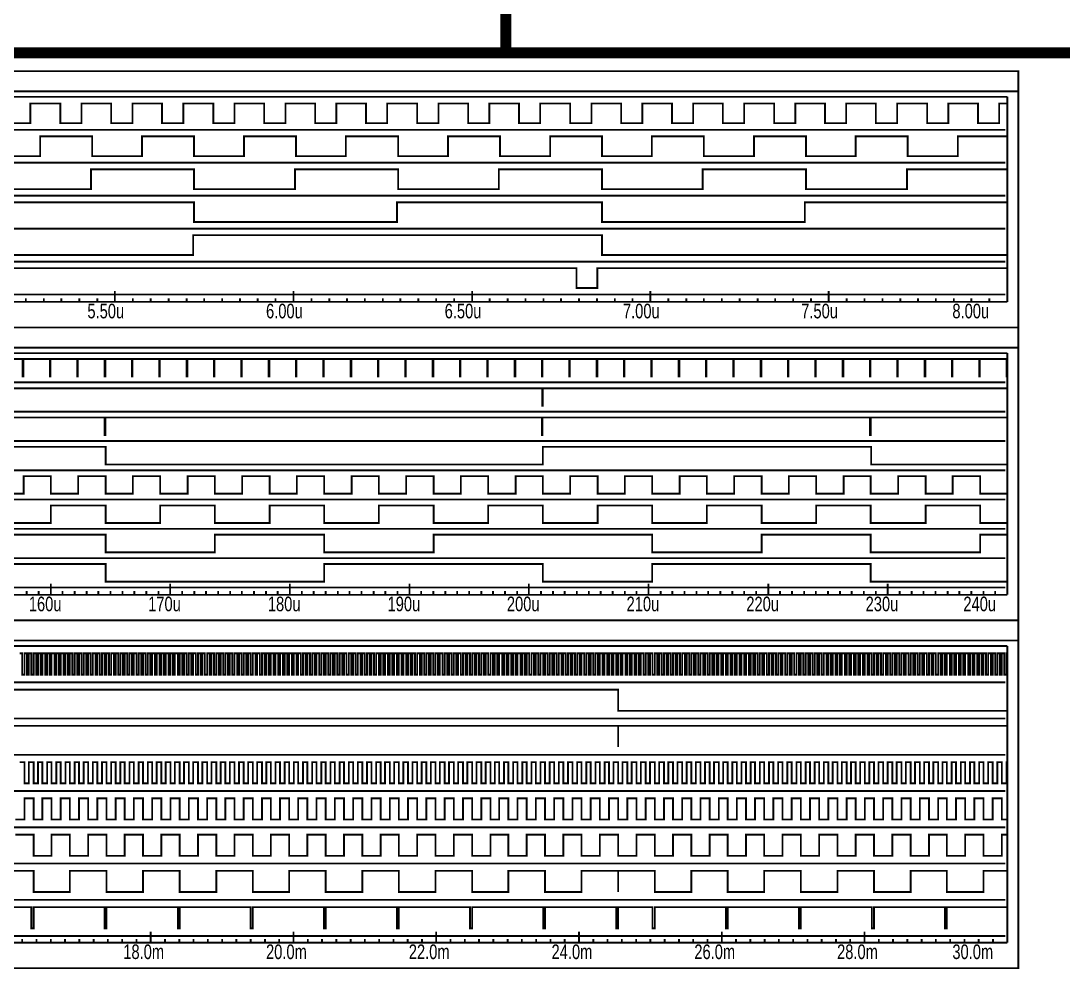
# Model space of a CAD drawing. Header units: inches. Extents: x -20.2 to 17.1, y -12.7 to 4.3.
# Drawn here: x 0.75 to 6.45, y -11.31 to -6.12 of the extents above; entities that cross this region are included whole.
import ezdxf

# ---------------------------------------------------------------- set-up
doc = ezdxf.new("R2010")
doc.units = ezdxf.units.IN
doc.layers.get('0').update_dxf_attribs({"linetype": 'CONTINUOUS'})
doc.layers.add('1', color=1, linetype='CONTINUOUS')
doc.layers.add('2', color=2, linetype='CONTINUOUS')

msp = doc.modelspace()

# ---------------------------------------------------------------- linework, layer by layer
for points, const_width in [([(3.4, -6.3), (3.4, -0.7)], 0.06), ([(-0.6, -6.3), (3.4, -6.3)], 0.06), ([(3.4, -6.3), (13, -6.3)], 0.06), ([(0.686, -6.684), (0.802, -6.684), (0.802, -6.576), (0.966, -6.576), (0.966, -6.684), (1.082, -6.684), (1.082, -6.576), (1.244, -6.576), (1.244, -6.684), (1.36, -6.684), (1.36, -6.576), (1.522, -6.576), (1.522, -6.684), (1.638, -6.684), (1.638, -6.576), (1.802, -6.576), (1.802, -6.684), (1.918, -6.684), (1.918, -6.576), (2.08, -6.576), (2.08, -6.684), (2.196, -6.684), (2.196, -6.576), (2.358, -6.576), (2.358, -6.684), (2.474, -6.684), (2.474, -6.576), (2.636, -6.576), (2.636, -6.684), (2.752, -6.684), (2.752, -6.576), (2.916, -6.576), (2.916, -6.684), (3.032, -6.684), (3.032, -6.576), (3.194, -6.576), (3.194, -6.684), (3.31, -6.684), (3.31, -6.576), (3.472, -6.576), (3.472, -6.684), (3.588, -6.684), (3.588, -6.576), (3.752, -6.576), (3.752, -6.684), (3.868, -6.684), (3.868, -6.576), (4.03, -6.576), (4.03, -6.684), (4.146, -6.684), (4.146, -6.576), (4.308, -6.576), (4.308, -6.684), (4.424, -6.684), (4.424, -6.576), (4.586, -6.576), (4.586, -6.684), (4.702, -6.684), (4.702, -6.576), (4.866, -6.576), (4.866, -6.684), (4.982, -6.684), (4.982, -6.576), (5.144, -6.576), (5.144, -6.684), (5.26, -6.684), (5.26, -6.576), (5.422, -6.576), (5.422, -6.684), (5.538, -6.684), (5.538, -6.576), (5.702, -6.576), (5.702, -6.684), (5.818, -6.684), (5.818, -6.576), (5.98, -6.576), (5.98, -6.684), (6.096, -6.684), (6.096, -6.576), (6.14, -6.576)], 0.01), ([(0.582, -6.864), (0.856, -6.864), (0.856, -6.756), (1.14, -6.756), (1.14, -6.864), (1.412, -6.864), (1.412, -6.756), (1.696, -6.756), (1.696, -6.864), (1.97, -6.864), (1.97, -6.756), (2.254, -6.756), (2.254, -6.864), (2.526, -6.864), (2.526, -6.756), (2.812, -6.756), (2.812, -6.864), (3.084, -6.864), (3.084, -6.756), (3.368, -6.756), (3.368, -6.864), (3.642, -6.864), (3.642, -6.756), (3.926, -6.756), (3.926, -6.864), (4.198, -6.864), (4.198, -6.756), (4.482, -6.756), (4.482, -6.864), (4.756, -6.864), (4.756, -6.756), (5.04, -6.756), (5.04, -6.864), (5.312, -6.864), (5.312, -6.756), (5.596, -6.756), (5.596, -6.864), (5.87, -6.864), (5.87, -6.756), (6.14, -6.756)], 0.01), ([(0.582, -7.044), (1.134, -7.044), (1.134, -6.936), (1.696, -6.936), (1.696, -7.044), (2.248, -7.044), (2.248, -6.936), (2.812, -6.936), (2.812, -7.044), (3.362, -7.044), (3.362, -6.936), (3.926, -6.936), (3.926, -7.044), (4.476, -7.044), (4.476, -6.936), (5.04, -6.936), (5.04, -7.044), (5.592, -7.044), (5.592, -6.936), (6.14, -6.936)], 0.01), ([(-5.56, -7.17), (-5.56, -7.17), (-5.56, -7.116), (-4.988, -7.116), (-4.988, -7.224), (-3.88, -7.224), (-3.88, -7.116), (-2.76, -7.116), (-2.76, -7.224), (-1.652, -7.224), (-1.652, -7.116), (-0.532, -7.116), (-0.532, -7.224), (0.576, -7.224), (0.576, -7.116), (1.696, -7.116), (1.696, -7.224), (2.806, -7.224), (2.806, -7.116), (3.926, -7.116), (3.926, -7.224), (5.034, -7.224), (5.034, -7.116), (6.14, -7.116)], 0.01), ([(-5.56, -7.35), (-5.56, -7.35), (-5.56, -7.296), (-4.988, -7.296), (-4.988, -7.404), (-2.766, -7.404), (-2.766, -7.296), (-0.532, -7.296), (-0.532, -7.404), (1.692, -7.404), (1.692, -7.296), (3.926, -7.296), (3.926, -7.404), (6.14, -7.404)], 0.01), ([(-5.56, -7.53), (-5.56, -7.53), (-5.56, -7.476), (-5.128, -7.476), (-5.128, -7.584), (-5.014, -7.584), (-5.014, -7.476), (-0.67, -7.476), (-0.67, -7.584), (-0.556, -7.584), (-0.556, -7.476), (3.786, -7.476), (3.786, -7.584), (3.9, -7.584), (3.9, -7.476), (6.14, -7.476)], 0.01), ([(0.614, -7.972), (0.76, -7.972), (0.76, -8.068), (0.764, -8.068), (0.764, -7.972), (0.91, -7.972), (0.91, -8.068), (0.912, -8.068), (0.912, -7.972), (1.058, -7.972), (1.058, -8.068), (1.062, -8.068), (1.062, -7.972), (1.208, -7.972), (1.208, -8.068), (1.212, -8.068), (1.212, -7.972), (1.358, -7.972), (1.358, -8.068), (1.36, -8.068), (1.36, -7.972), (1.506, -7.972), (1.506, -8.068), (1.51, -8.068), (1.51, -7.972), (1.656, -7.972), (1.656, -8.068), (1.66, -8.068), (1.66, -7.972), (1.806, -7.972), (1.806, -8.068), (1.808, -8.068), (1.808, -7.972), (1.954, -7.972), (1.954, -8.068), (1.958, -8.068), (1.958, -7.972), (2.104, -7.972), (2.104, -8.068), (2.108, -8.068), (2.108, -7.972), (2.254, -7.972), (2.254, -8.068), (2.256, -8.068), (2.256, -7.972), (2.402, -7.972), (2.402, -8.068), (2.406, -8.068), (2.406, -7.972), (2.552, -7.972), (2.552, -8.068), (2.556, -8.068), (2.556, -7.972), (2.702, -7.972), (2.702, -8.068), (2.704, -8.068), (2.704, -7.972), (2.85, -7.972), (2.85, -8.068), (2.854, -8.068), (2.854, -7.972), (3, -7.972), (3, -8.068), (3.004, -8.068), (3.004, -7.972), (3.15, -7.972), (3.15, -8.068), (3.152, -8.068), (3.152, -7.972), (3.298, -7.972), (3.298, -8.068), (3.302, -8.068), (3.302, -7.972), (3.448, -7.972), (3.448, -8.068), (3.452, -8.068), (3.452, -7.972), (3.598, -7.972), (3.598, -8.068), (3.6, -8.068), (3.6, -7.972), (3.746, -7.972), (3.746, -8.068), (3.75, -8.068), (3.75, -7.972), (3.896, -7.972), (3.896, -8.068), (3.9, -8.068), (3.9, -7.972), (4.046, -7.972), (4.046, -8.068), (4.048, -8.068), (4.048, -7.972), (4.194, -7.972), (4.194, -8.068), (4.198, -8.068), (4.198, -7.972), (4.344, -7.972), (4.344, -8.068), (4.348, -8.068), (4.348, -7.972), (4.494, -7.972), (4.494, -8.068), (4.496, -8.068), (4.496, -7.972), (4.642, -7.972), (4.642, -8.068), (4.646, -8.068), (4.646, -7.972), (4.792, -7.972), (4.792, -8.068), (4.796, -8.068), (4.796, -7.972), (4.942, -7.972), (4.942, -8.068), (4.944, -8.068), (4.944, -7.972), (5.09, -7.972), (5.09, -8.068), (5.094, -8.068), (5.094, -7.972), (5.24, -7.972), (5.24, -8.068), (5.244, -8.068), (5.244, -7.972), (5.39, -7.972), (5.39, -8.068), (5.392, -8.068), (5.392, -7.972), (5.538, -7.972), (5.538, -8.068), (5.542, -8.068), (5.542, -7.972), (5.688, -7.972), (5.688, -8.068), (5.692, -8.068), (5.692, -7.972), (5.838, -7.972), (5.838, -8.068), (5.84, -8.068), (5.84, -7.972), (5.986, -7.972), (5.986, -8.068), (5.99, -8.068), (5.99, -7.972), (6.136, -7.972), (6.136, -8.068), (6.14, -8.068), (6.14, -7.972), (6.14, -7.972)], 0.01), ([(-5.62, -8.18), (-5.62, -8.18), (-5.62, -8.132), (-4.764, -8.132), (-4.764, -8.228), (-4.76, -8.228), (-4.76, -8.132), (-0.582, -8.132), (-0.582, -8.228), (-0.58, -8.228), (-0.58, -8.132), (3.6, -8.132), (3.6, -8.228), (3.602, -8.228), (3.602, -8.132), (6.14, -8.132)], 0.01), ([(-0.58, -8.292), (1.208, -8.292), (1.208, -8.388), (1.212, -8.388), (1.212, -8.292), (3.598, -8.292), (3.598, -8.388), (3.6, -8.388), (3.6, -8.292), (5.39, -8.292), (5.39, -8.388), (5.394, -8.388), (5.394, -8.292), (6.14, -8.292)], 0.01), ([(-5.62, -8.5), (-5.62, -8.5), (-5.62, -8.548), (-4.76, -8.548), (-4.76, -8.452), (-2.968, -8.452), (-2.968, -8.548), (-0.58, -8.548), (-0.58, -8.452), (1.214, -8.452), (1.214, -8.548), (3.602, -8.548), (3.602, -8.452), (5.396, -8.452), (5.396, -8.548), (6.14, -8.548)], 0.01), ([(0.616, -8.708), (0.766, -8.708), (0.766, -8.612), (0.914, -8.612), (0.914, -8.708), (1.064, -8.708), (1.064, -8.612), (1.214, -8.612), (1.214, -8.708), (1.362, -8.708), (1.362, -8.612), (1.512, -8.612), (1.512, -8.708), (1.662, -8.708), (1.662, -8.612), (1.81, -8.612), (1.81, -8.708), (1.96, -8.708), (1.96, -8.612), (2.11, -8.612), (2.11, -8.708), (2.258, -8.708), (2.258, -8.612), (2.408, -8.612), (2.408, -8.708), (2.558, -8.708), (2.558, -8.612), (2.706, -8.612), (2.706, -8.708), (2.856, -8.708), (2.856, -8.612), (3.006, -8.612), (3.006, -8.708), (3.154, -8.708), (3.154, -8.612), (3.304, -8.612), (3.304, -8.708), (3.454, -8.708), (3.454, -8.612), (3.602, -8.612), (3.602, -8.708), (3.752, -8.708), (3.752, -8.612), (3.902, -8.612), (3.902, -8.708), (4.05, -8.708), (4.05, -8.612), (4.2, -8.612), (4.2, -8.708), (4.35, -8.708), (4.35, -8.612), (4.498, -8.612), (4.498, -8.708), (4.648, -8.708), (4.648, -8.612), (4.798, -8.612), (4.798, -8.708), (4.946, -8.708), (4.946, -8.612), (5.096, -8.612), (5.096, -8.708), (5.246, -8.708), (5.246, -8.612), (5.394, -8.612), (5.394, -8.708), (5.544, -8.708), (5.544, -8.612), (5.694, -8.612), (5.694, -8.708), (5.842, -8.708), (5.842, -8.612), (5.992, -8.612), (5.992, -8.708), (6.14, -8.708)], 0.01), ([(0.616, -8.868), (0.914, -8.868), (0.914, -8.772), (1.214, -8.772), (1.214, -8.868), (1.512, -8.868), (1.512, -8.772), (1.81, -8.772), (1.81, -8.868), (2.11, -8.868), (2.11, -8.772), (2.408, -8.772), (2.408, -8.868), (2.706, -8.868), (2.706, -8.772), (3.006, -8.772), (3.006, -8.868), (3.304, -8.868), (3.304, -8.772), (3.602, -8.772), (3.602, -8.868), (3.902, -8.868), (3.902, -8.772), (4.2, -8.772), (4.2, -8.868), (4.498, -8.868), (4.498, -8.772), (4.798, -8.772), (4.798, -8.868), (5.096, -8.868), (5.096, -8.772), (5.394, -8.772), (5.394, -8.868), (5.694, -8.868), (5.694, -8.772), (5.992, -8.772), (5.992, -8.868), (6.14, -8.868)], 0.01), ([(0.616, -8.932), (1.214, -8.932), (1.214, -9.028), (1.81, -9.028), (1.81, -8.932), (2.408, -8.932), (2.408, -9.028), (3.006, -9.028), (3.006, -8.932), (4.2, -8.932), (4.2, -9.028), (4.798, -9.028), (4.798, -8.932), (5.394, -8.932), (5.394, -9.028), (5.992, -9.028), (5.992, -8.932), (6.14, -8.932)], 0.01), ([(0.018, -9.092), (1.214, -9.092), (1.214, -9.188), (2.408, -9.188), (2.408, -9.092), (3.602, -9.092), (3.602, -9.188), (4.2, -9.188), (4.2, -9.092), (5.394, -9.092), (5.394, -9.188), (6.14, -9.188)], 0.01), ([(0.744, -9.58), (0.758, -9.58), (0.758, -9.696), (0.77, -9.696), (0.77, -9.58), (0.784, -9.58), (0.784, -9.696), (0.794, -9.696), (0.794, -9.58), (0.808, -9.58), (0.808, -9.696), (0.82, -9.696), (0.82, -9.58), (0.834, -9.58), (0.834, -9.696), (0.844, -9.696), (0.844, -9.58), (0.858, -9.58), (0.858, -9.696), (0.868, -9.696), (0.868, -9.58), (0.884, -9.58), (0.884, -9.696), (0.894, -9.696), (0.894, -9.58), (0.908, -9.58), (0.908, -9.696), (0.918, -9.696), (0.918, -9.58), (0.934, -9.58), (0.934, -9.696), (0.944, -9.696), (0.944, -9.58), (0.958, -9.58), (0.958, -9.696), (0.968, -9.696), (0.968, -9.58), (0.984, -9.58), (0.984, -9.696), (0.994, -9.696), (0.994, -9.58), (1.008, -9.58), (1.008, -9.696), (1.018, -9.696), (1.018, -9.58), (1.032, -9.58), (1.032, -9.696), (1.044, -9.696), (1.044, -9.58), (1.058, -9.58), (1.058, -9.696), (1.068, -9.696), (1.068, -9.58), (1.082, -9.58), (1.082, -9.696), (1.094, -9.696), (1.094, -9.58), (1.108, -9.58), (1.108, -9.696), (1.118, -9.696), (1.118, -9.58), (1.132, -9.58), (1.132, -9.696), (1.144, -9.696), (1.144, -9.58), (1.158, -9.58), (1.158, -9.696), (1.168, -9.696), (1.168, -9.58), (1.182, -9.58), (1.182, -9.696), (1.194, -9.696), (1.194, -9.58), (1.208, -9.58), (1.208, -9.696), (1.218, -9.696), (1.218, -9.58), (1.232, -9.58), (1.232, -9.696), (1.244, -9.696), (1.244, -9.58), (1.258, -9.58), (1.258, -9.696), (1.268, -9.696), (1.268, -9.58), (1.282, -9.58), (1.282, -9.696), (1.294, -9.696), (1.294, -9.58), (1.308, -9.58), (1.308, -9.696), (1.318, -9.696), (1.318, -9.58), (1.332, -9.58), (1.332, -9.696), (1.344, -9.696), (1.344, -9.58), (1.358, -9.58), (1.358, -9.696), (1.368, -9.696), (1.368, -9.58), (1.382, -9.58), (1.382, -9.696), (1.394, -9.696), (1.394, -9.58), (1.408, -9.58), (1.408, -9.696), (1.418, -9.696), (1.418, -9.58), (1.432, -9.58), (1.432, -9.696), (1.444, -9.696), (1.444, -9.58), (1.458, -9.58), (1.458, -9.696), (1.468, -9.696), (1.468, -9.58), (1.482, -9.58), (1.482, -9.696), (1.492, -9.696), (1.492, -9.58), (1.508, -9.58), (1.508, -9.696), (1.518, -9.696), (1.518, -9.58), (1.532, -9.58), (1.532, -9.696), (1.542, -9.696), (1.542, -9.58), (1.558, -9.58), (1.558, -9.696), (1.568, -9.696), (1.568, -9.58), (1.582, -9.58), (1.582, -9.696), (1.592, -9.696), (1.592, -9.58), (1.608, -9.58), (1.608, -9.696), (1.618, -9.696), (1.618, -9.58), (1.632, -9.58), (1.632, -9.696), (1.642, -9.696), (1.642, -9.58), (1.656, -9.58), (1.656, -9.696), (1.668, -9.696), (1.668, -9.58), (1.682, -9.58), (1.682, -9.696), (1.692, -9.696), (1.692, -9.58), (1.706, -9.58), (1.706, -9.696), (1.718, -9.696), (1.718, -9.58), (1.732, -9.58), (1.732, -9.696), (1.742, -9.696), (1.742, -9.58), (1.756, -9.58), (1.756, -9.696), (1.768, -9.696), (1.768, -9.58), (1.782, -9.58), (1.782, -9.696), (1.792, -9.696), (1.792, -9.58), (1.806, -9.58), (1.806, -9.696), (1.818, -9.696), (1.818, -9.58), (1.832, -9.58), (1.832, -9.696), (1.842, -9.696), (1.842, -9.58), (1.856, -9.58), (1.856, -9.696), (1.868, -9.696), (1.868, -9.58), (1.882, -9.58), (1.882, -9.696), (1.892, -9.696), (1.892, -9.58), (1.906, -9.58), (1.906, -9.696), (1.918, -9.696), (1.918, -9.58), (1.932, -9.58), (1.932, -9.696), (1.942, -9.696), (1.942, -9.58), (1.956, -9.58), (1.956, -9.696), (1.968, -9.696), (1.968, -9.58), (1.982, -9.58), (1.982, -9.696), (1.992, -9.696), (1.992, -9.58), (2.006, -9.58), (2.006, -9.696), (2.018, -9.696), (2.018, -9.58), (2.032, -9.58), (2.032, -9.696), (2.042, -9.696), (2.042, -9.58), (2.056, -9.58), (2.056, -9.696), (2.068, -9.696), (2.068, -9.58), (2.082, -9.58), (2.082, -9.696), (2.092, -9.696), (2.092, -9.58), (2.106, -9.58), (2.106, -9.696), (2.116, -9.696), (2.116, -9.58), (2.132, -9.58), (2.132, -9.696), (2.142, -9.696), (2.142, -9.58), (2.156, -9.58), (2.156, -9.696), (2.166, -9.696), (2.166, -9.58), (2.182, -9.58), (2.182, -9.696), (2.192, -9.696), (2.192, -9.58), (2.206, -9.58), (2.206, -9.696), (2.216, -9.696), (2.216, -9.58), (2.232, -9.58), (2.232, -9.696), (2.242, -9.696), (2.242, -9.58), (2.256, -9.58), (2.256, -9.696), (2.266, -9.696), (2.266, -9.58), (2.28, -9.58), (2.28, -9.696), (2.292, -9.696), (2.292, -9.58), (2.306, -9.58), (2.306, -9.696), (2.316, -9.696), (2.316, -9.58), (2.33, -9.58), (2.33, -9.696), (2.342, -9.696), (2.342, -9.58), (2.356, -9.58), (2.356, -9.696), (2.366, -9.696), (2.366, -9.58), (2.38, -9.58), (2.38, -9.696), (2.392, -9.696), (2.392, -9.58), (2.406, -9.58), (2.406, -9.696), (2.416, -9.696), (2.416, -9.58), (2.43, -9.58), (2.43, -9.696), (2.442, -9.696), (2.442, -9.58), (2.456, -9.58), (2.456, -9.696), (2.466, -9.696), (2.466, -9.58), (2.48, -9.58), (2.48, -9.696), (2.492, -9.696), (2.492, -9.58), (2.506, -9.58), (2.506, -9.696), (2.516, -9.696), (2.516, -9.58), (2.53, -9.58), (2.53, -9.696), (2.542, -9.696), (2.542, -9.58), (2.556, -9.58), (2.556, -9.696), (2.566, -9.696), (2.566, -9.58), (2.58, -9.58), (2.58, -9.696), (2.592, -9.696), (2.592, -9.58), (2.606, -9.58), (2.606, -9.696), (2.616, -9.696), (2.616, -9.58), (2.63, -9.58), (2.63, -9.696), (2.642, -9.696), (2.642, -9.58), (2.656, -9.58), (2.656, -9.696), (2.666, -9.696), (2.666, -9.58), (2.68, -9.58), (2.68, -9.696), (2.692, -9.696), (2.692, -9.58), (2.706, -9.58), (2.706, -9.696), (2.716, -9.696), (2.716, -9.58), (2.73, -9.58), (2.73, -9.696), (2.74, -9.696), (2.74, -9.58), (2.756, -9.58), (2.756, -9.696), (2.766, -9.696), (2.766, -9.58), (2.78, -9.58), (2.78, -9.696), (2.79, -9.696), (2.79, -9.58), (2.806, -9.58), (2.806, -9.696), (2.816, -9.696), (2.816, -9.58), (2.83, -9.58), (2.83, -9.696), (2.84, -9.696), (2.84, -9.58), (2.856, -9.58), (2.856, -9.696), (2.866, -9.696), (2.866, -9.58), (2.88, -9.58), (2.88, -9.696), (2.89, -9.696), (2.89, -9.58), (2.904, -9.58), (2.904, -9.696), (2.916, -9.696), (2.916, -9.58), (2.93, -9.58), (2.93, -9.696), (2.94, -9.696), (2.94, -9.58), (2.954, -9.58), (2.954, -9.696), (2.966, -9.696), (2.966, -9.58), (2.98, -9.58), (2.98, -9.696), (2.99, -9.696), (2.99, -9.58), (3.004, -9.58), (3.004, -9.696), (3.016, -9.696), (3.016, -9.58), (3.03, -9.58), (3.03, -9.696), (3.04, -9.696), (3.04, -9.58), (3.054, -9.58), (3.054, -9.696), (3.066, -9.696), (3.066, -9.58), (3.08, -9.58), (3.08, -9.696), (3.09, -9.696), (3.09, -9.58), (3.104, -9.58), (3.104, -9.696), (3.116, -9.696), (3.116, -9.58), (3.13, -9.58), (3.13, -9.696), (3.14, -9.696), (3.14, -9.58), (3.154, -9.58), (3.154, -9.696), (3.166, -9.696), (3.166, -9.58), (3.18, -9.58), (3.18, -9.696), (3.19, -9.696), (3.19, -9.58), (3.204, -9.58), (3.204, -9.696), (3.216, -9.696), (3.216, -9.58), (3.23, -9.58), (3.23, -9.696), (3.24, -9.696), (3.24, -9.58), (3.254, -9.58), (3.254, -9.696), (3.266, -9.696), (3.266, -9.58), (3.28, -9.58), (3.28, -9.696), (3.29, -9.696), (3.29, -9.58), (3.304, -9.58), (3.304, -9.696), (3.316, -9.696), (3.316, -9.58), (3.33, -9.58), (3.33, -9.696), (3.34, -9.696), (3.34, -9.58), (3.354, -9.58), (3.354, -9.696), (3.364, -9.696), (3.364, -9.58), (3.38, -9.58), (3.38, -9.696), (3.39, -9.696), (3.39, -9.58), (3.404, -9.58), (3.404, -9.696), (3.414, -9.696), (3.414, -9.58), (3.43, -9.58), (3.43, -9.696), (3.44, -9.696), (3.44, -9.58), (3.454, -9.58), (3.454, -9.696), (3.464, -9.696), (3.464, -9.58), (3.48, -9.58), (3.48, -9.696), (3.49, -9.696), (3.49, -9.58), (3.504, -9.58), (3.504, -9.696), (3.514, -9.696), (3.514, -9.58), (3.528, -9.58), (3.528, -9.696), (3.54, -9.696), (3.54, -9.58), (3.554, -9.58), (3.554, -9.696), (3.564, -9.696), (3.564, -9.58), (3.578, -9.58), (3.578, -9.696), (3.59, -9.696), (3.59, -9.58), (3.604, -9.58), (3.604, -9.696), (3.614, -9.696), (3.614, -9.58), (3.628, -9.58), (3.628, -9.696), (3.64, -9.696), (3.64, -9.58), (3.654, -9.58), (3.654, -9.696), (3.664, -9.696), (3.664, -9.58), (3.678, -9.58), (3.678, -9.696), (3.69, -9.696), (3.69, -9.58), (3.704, -9.58), (3.704, -9.696), (3.714, -9.696), (3.714, -9.58), (3.728, -9.58), (3.728, -9.696), (3.74, -9.696), (3.74, -9.58), (3.754, -9.58), (3.754, -9.696), (3.764, -9.696), (3.764, -9.58), (3.778, -9.58), (3.778, -9.696), (3.79, -9.696), (3.79, -9.58), (3.804, -9.58), (3.804, -9.696), (3.814, -9.696), (3.814, -9.58), (3.828, -9.58), (3.828, -9.696), (3.84, -9.696), (3.84, -9.58), (3.854, -9.58), (3.854, -9.696), (3.864, -9.696), (3.864, -9.58), (3.878, -9.58), (3.878, -9.696), (3.89, -9.696), (3.89, -9.58), (3.904, -9.58), (3.904, -9.696), (3.914, -9.696), (3.914, -9.58), (3.928, -9.58), (3.928, -9.696), (3.938, -9.696), (3.938, -9.58), (3.954, -9.58), (3.954, -9.696), (3.964, -9.696), (3.964, -9.58), (3.978, -9.58), (3.978, -9.696), (3.988, -9.696), (3.988, -9.58), (4.004, -9.58), (4.004, -9.696), (4.014, -9.696), (4.014, -9.58), (4.028, -9.58), (4.028, -9.696), (4.038, -9.696), (4.038, -9.58), (4.054, -9.58), (4.054, -9.696), (4.064, -9.696), (4.064, -9.58), (4.078, -9.58), (4.078, -9.696), (4.088, -9.696), (4.088, -9.58), (4.104, -9.58), (4.104, -9.696), (4.114, -9.696), (4.114, -9.58), (4.128, -9.58), (4.128, -9.696), (4.138, -9.696), (4.138, -9.58), (4.152, -9.58), (4.152, -9.696), (4.164, -9.696), (4.164, -9.58), (4.178, -9.58), (4.178, -9.696), (4.188, -9.696), (4.188, -9.58), (4.202, -9.58), (4.202, -9.696), (4.214, -9.696), (4.214, -9.58), (4.228, -9.58), (4.228, -9.696), (4.238, -9.696), (4.238, -9.58), (4.252, -9.58), (4.252, -9.696), (4.264, -9.696), (4.264, -9.58), (4.278, -9.58), (4.278, -9.696), (4.288, -9.696), (4.288, -9.58), (4.302, -9.58), (4.302, -9.696), (4.314, -9.696), (4.314, -9.58), (4.328, -9.58), (4.328, -9.696), (4.338, -9.696), (4.338, -9.58), (4.352, -9.58), (4.352, -9.696), (4.364, -9.696), (4.364, -9.58), (4.378, -9.58), (4.378, -9.696), (4.388, -9.696), (4.388, -9.58), (4.402, -9.58), (4.402, -9.696), (4.414, -9.696), (4.414, -9.58), (4.428, -9.58), (4.428, -9.696), (4.438, -9.696), (4.438, -9.58), (4.452, -9.58), (4.452, -9.696), (4.464, -9.696), (4.464, -9.58), (4.478, -9.58), (4.478, -9.696), (4.488, -9.696), (4.488, -9.58), (4.502, -9.58), (4.502, -9.696), (4.514, -9.696), (4.514, -9.58), (4.528, -9.58), (4.528, -9.696), (4.538, -9.696), (4.538, -9.58), (4.552, -9.58), (4.552, -9.696), (4.562, -9.696), (4.562, -9.58), (4.578, -9.58), (4.578, -9.696), (4.588, -9.696), (4.588, -9.58), (4.602, -9.58), (4.602, -9.696), (4.612, -9.696), (4.612, -9.58), (4.628, -9.58), (4.628, -9.696), (4.638, -9.696), (4.638, -9.58), (4.652, -9.58), (4.652, -9.696), (4.662, -9.696), (4.662, -9.58), (4.678, -9.58), (4.678, -9.696), (4.688, -9.696), (4.688, -9.58), (4.702, -9.58), (4.702, -9.696), (4.712, -9.696), (4.712, -9.58), (4.728, -9.58), (4.728, -9.696), (4.738, -9.696), (4.738, -9.58), (4.752, -9.58), (4.752, -9.696), (4.762, -9.696), (4.762, -9.58), (4.776, -9.58), (4.776, -9.696), (4.788, -9.696), (4.788, -9.58), (4.802, -9.58), (4.802, -9.696), (4.812, -9.696), (4.812, -9.58), (4.826, -9.58), (4.826, -9.696), (4.838, -9.696), (4.838, -9.58), (4.852, -9.58), (4.852, -9.696), (4.862, -9.696), (4.862, -9.58), (4.876, -9.58), (4.876, -9.696), (4.888, -9.696), (4.888, -9.58), (4.902, -9.58), (4.902, -9.696), (4.912, -9.696), (4.912, -9.58), (4.926, -9.58), (4.926, -9.696), (4.938, -9.696), (4.938, -9.58), (4.952, -9.58), (4.952, -9.696), (4.962, -9.696), (4.962, -9.58), (4.976, -9.58), (4.976, -9.696), (4.988, -9.696), (4.988, -9.58), (5.002, -9.58), (5.002, -9.696), (5.012, -9.696), (5.012, -9.58), (5.026, -9.58), (5.026, -9.696), (5.038, -9.696), (5.038, -9.58), (5.052, -9.58), (5.052, -9.696), (5.062, -9.696), (5.062, -9.58), (5.076, -9.58), (5.076, -9.696), (5.088, -9.696), (5.088, -9.58), (5.102, -9.58), (5.102, -9.696), (5.112, -9.696), (5.112, -9.58), (5.126, -9.58), (5.126, -9.696), (5.138, -9.696), (5.138, -9.58), (5.152, -9.58), (5.152, -9.696), (5.162, -9.696), (5.162, -9.58), (5.176, -9.58), (5.176, -9.696), (5.186, -9.696), (5.186, -9.58), (5.202, -9.58), (5.202, -9.696), (5.212, -9.696), (5.212, -9.58), (5.226, -9.58), (5.226, -9.696), (5.236, -9.696), (5.236, -9.58), (5.252, -9.58), (5.252, -9.696), (5.262, -9.696), (5.262, -9.58), (5.276, -9.58), (5.276, -9.696), (5.286, -9.696), (5.286, -9.58), (5.302, -9.58), (5.302, -9.696), (5.312, -9.696), (5.312, -9.58), (5.326, -9.58), (5.326, -9.696), (5.336, -9.696), (5.336, -9.58), (5.352, -9.58), (5.352, -9.696), (5.362, -9.696), (5.362, -9.58), (5.376, -9.58), (5.376, -9.696), (5.386, -9.696), (5.386, -9.58), (5.4, -9.58), (5.4, -9.696), (5.412, -9.696), (5.412, -9.58), (5.426, -9.58), (5.426, -9.696), (5.436, -9.696), (5.436, -9.58), (5.45, -9.58), (5.45, -9.696), (5.462, -9.696), (5.462, -9.58), (5.476, -9.58), (5.476, -9.696), (5.486, -9.696), (5.486, -9.58), (5.5, -9.58), (5.5, -9.696), (5.512, -9.696), (5.512, -9.58), (5.526, -9.58), (5.526, -9.696), (5.536, -9.696), (5.536, -9.58), (5.55, -9.58), (5.55, -9.696), (5.562, -9.696), (5.562, -9.58), (5.576, -9.58), (5.576, -9.696), (5.586, -9.696), (5.586, -9.58), (5.6, -9.58), (5.6, -9.696), (5.612, -9.696), (5.612, -9.58), (5.626, -9.58), (5.626, -9.696), (5.636, -9.696), (5.636, -9.58), (5.65, -9.58), (5.65, -9.696), (5.662, -9.696), (5.662, -9.58), (5.676, -9.58), (5.676, -9.696), (5.686, -9.696), (5.686, -9.58), (5.7, -9.58), (5.7, -9.696), (5.712, -9.696), (5.712, -9.58), (5.726, -9.58), (5.726, -9.696), (5.736, -9.696), (5.736, -9.58), (5.75, -9.58), (5.75, -9.696), (5.762, -9.696), (5.762, -9.58), (5.776, -9.58), (5.776, -9.696), (5.786, -9.696), (5.786, -9.58), (5.8, -9.58), (5.8, -9.696), (5.81, -9.696), (5.81, -9.58), (5.826, -9.58), (5.826, -9.696), (5.836, -9.696), (5.836, -9.58), (5.85, -9.58), (5.85, -9.696), (5.86, -9.696), (5.86, -9.58), (5.876, -9.58), (5.876, -9.696), (5.886, -9.696), (5.886, -9.58), (5.9, -9.58), (5.9, -9.696), (5.91, -9.696), (5.91, -9.58), (5.926, -9.58), (5.926, -9.696), (5.936, -9.696), (5.936, -9.58), (5.95, -9.58), (5.95, -9.696), (5.96, -9.696), (5.96, -9.58), (5.976, -9.58), (5.976, -9.696), (5.986, -9.696), (5.986, -9.58), (6, -9.58), (6, -9.696), (6.01, -9.696), (6.01, -9.58), (6.024, -9.58), (6.024, -9.696), (6.036, -9.696), (6.036, -9.58), (6.05, -9.58), (6.05, -9.696), (6.06, -9.696), (6.06, -9.58), (6.074, -9.58), (6.074, -9.696), (6.086, -9.696), (6.086, -9.58), (6.1, -9.58), (6.1, -9.696), (6.11, -9.696), (6.11, -9.58), (6.124, -9.58), (6.124, -9.696), (6.136, -9.696), (6.136, -9.58), (6.14, -9.58)], 0.01), ([(-5.56, -9.894), (-0.778, -9.894), (-0.778, -9.778), (4.014, -9.778), (4.014, -9.894), (6.14, -9.894)], 0.01), ([(-5.56, -9.976), (-0.778, -9.976), (-0.778, -10.092), (-0.778, -10.092), (-0.778, -9.976), (4.014, -9.976), (4.014, -10.092), (4.014, -10.092), (4.014, -9.976), (6.14, -9.976)], 0.01), ([(0.744, -10.174), (0.77, -10.174), (0.77, -10.29), (0.794, -10.29), (0.794, -10.174), (0.82, -10.174), (0.82, -10.29), (0.844, -10.29), (0.844, -10.174), (0.868, -10.174), (0.868, -10.29), (0.894, -10.29), (0.894, -10.174), (0.918, -10.174), (0.918, -10.29), (0.944, -10.29), (0.944, -10.174), (0.968, -10.174), (0.968, -10.29), (0.994, -10.29), (0.994, -10.174), (1.018, -10.174), (1.018, -10.29), (1.044, -10.29), (1.044, -10.174), (1.068, -10.174), (1.068, -10.29), (1.094, -10.29), (1.094, -10.174), (1.118, -10.174), (1.118, -10.29), (1.144, -10.29), (1.144, -10.174), (1.168, -10.174), (1.168, -10.29), (1.194, -10.29), (1.194, -10.174), (1.218, -10.174), (1.218, -10.29), (1.244, -10.29), (1.244, -10.174), (1.268, -10.174), (1.268, -10.29), (1.294, -10.29), (1.294, -10.174), (1.318, -10.174), (1.318, -10.29), (1.344, -10.29), (1.344, -10.174), (1.368, -10.174), (1.368, -10.29), (1.394, -10.29), (1.394, -10.174), (1.418, -10.174), (1.418, -10.29), (1.444, -10.29), (1.444, -10.174), (1.468, -10.174), (1.468, -10.29), (1.492, -10.29), (1.492, -10.174), (1.518, -10.174), (1.518, -10.29), (1.542, -10.29), (1.542, -10.174), (1.568, -10.174), (1.568, -10.29), (1.592, -10.29), (1.592, -10.174), (1.618, -10.174), (1.618, -10.29), (1.642, -10.29), (1.642, -10.174), (1.668, -10.174), (1.668, -10.29), (1.692, -10.29), (1.692, -10.174), (1.718, -10.174), (1.718, -10.29), (1.742, -10.29), (1.742, -10.174), (1.768, -10.174), (1.768, -10.29), (1.792, -10.29), (1.792, -10.174), (1.818, -10.174), (1.818, -10.29), (1.842, -10.29), (1.842, -10.174), (1.868, -10.174), (1.868, -10.29), (1.892, -10.29), (1.892, -10.174), (1.918, -10.174), (1.918, -10.29), (1.942, -10.29), (1.942, -10.174), (1.968, -10.174), (1.968, -10.29), (1.992, -10.29), (1.992, -10.174), (2.018, -10.174), (2.018, -10.29), (2.042, -10.29), (2.042, -10.174), (2.068, -10.174), (2.068, -10.29), (2.092, -10.29), (2.092, -10.174), (2.116, -10.174), (2.116, -10.29), (2.142, -10.29), (2.142, -10.174), (2.166, -10.174), (2.166, -10.29), (2.192, -10.29), (2.192, -10.174), (2.216, -10.174), (2.216, -10.29), (2.242, -10.29), (2.242, -10.174), (2.266, -10.174), (2.266, -10.29), (2.292, -10.29), (2.292, -10.174), (2.316, -10.174), (2.316, -10.29), (2.342, -10.29), (2.342, -10.174), (2.366, -10.174), (2.366, -10.29), (2.392, -10.29), (2.392, -10.174), (2.416, -10.174), (2.416, -10.29), (2.442, -10.29), (2.442, -10.174), (2.466, -10.174), (2.466, -10.29), (2.492, -10.29), (2.492, -10.174), (2.516, -10.174), (2.516, -10.29), (2.542, -10.29), (2.542, -10.174), (2.566, -10.174), (2.566, -10.29), (2.592, -10.29), (2.592, -10.174), (2.616, -10.174), (2.616, -10.29), (2.642, -10.29), (2.642, -10.174), (2.666, -10.174), (2.666, -10.29), (2.692, -10.29), (2.692, -10.174), (2.716, -10.174), (2.716, -10.29), (2.74, -10.29), (2.74, -10.174), (2.766, -10.174), (2.766, -10.29), (2.79, -10.29), (2.79, -10.174), (2.816, -10.174), (2.816, -10.29), (2.84, -10.29), (2.84, -10.174), (2.866, -10.174), (2.866, -10.29), (2.89, -10.29), (2.89, -10.174), (2.916, -10.174), (2.916, -10.29), (2.94, -10.29), (2.94, -10.174), (2.966, -10.174), (2.966, -10.29), (2.99, -10.29), (2.99, -10.174), (3.016, -10.174), (3.016, -10.29), (3.04, -10.29), (3.04, -10.174), (3.066, -10.174), (3.066, -10.29), (3.09, -10.29), (3.09, -10.174), (3.116, -10.174), (3.116, -10.29), (3.14, -10.29), (3.14, -10.174), (3.166, -10.174), (3.166, -10.29), (3.19, -10.29), (3.19, -10.174), (3.216, -10.174), (3.216, -10.29), (3.24, -10.29), (3.24, -10.174), (3.266, -10.174), (3.266, -10.29), (3.29, -10.29), (3.29, -10.174), (3.316, -10.174), (3.316, -10.29), (3.34, -10.29), (3.34, -10.174), (3.364, -10.174), (3.364, -10.29), (3.39, -10.29), (3.39, -10.174), (3.414, -10.174), (3.414, -10.29), (3.44, -10.29), (3.44, -10.174), (3.464, -10.174), (3.464, -10.29), (3.49, -10.29), (3.49, -10.174), (3.514, -10.174), (3.514, -10.29), (3.54, -10.29), (3.54, -10.174), (3.564, -10.174), (3.564, -10.29), (3.59, -10.29), (3.59, -10.174), (3.614, -10.174), (3.614, -10.29), (3.64, -10.29), (3.64, -10.174), (3.664, -10.174), (3.664, -10.29), (3.69, -10.29), (3.69, -10.174), (3.714, -10.174), (3.714, -10.29), (3.74, -10.29), (3.74, -10.174), (3.764, -10.174), (3.764, -10.29), (3.79, -10.29), (3.79, -10.174), (3.814, -10.174), (3.814, -10.29), (3.84, -10.29), (3.84, -10.174), (3.864, -10.174), (3.864, -10.29), (3.89, -10.29), (3.89, -10.174), (3.914, -10.174), (3.914, -10.29), (3.94, -10.29), (3.94, -10.174), (3.964, -10.174), (3.964, -10.29), (3.988, -10.29), (3.988, -10.174), (4.014, -10.174), (4.014, -10.29), (4.038, -10.29), (4.038, -10.174), (4.064, -10.174), (4.064, -10.29), (4.088, -10.29), (4.088, -10.174), (4.114, -10.174), (4.114, -10.29), (4.138, -10.29), (4.138, -10.174), (4.164, -10.174), (4.164, -10.29), (4.188, -10.29), (4.188, -10.174), (4.214, -10.174), (4.214, -10.29), (4.238, -10.29), (4.238, -10.174), (4.264, -10.174), (4.264, -10.29), (4.288, -10.29), (4.288, -10.174), (4.314, -10.174), (4.314, -10.29), (4.338, -10.29), (4.338, -10.174), (4.364, -10.174), (4.364, -10.29), (4.388, -10.29), (4.388, -10.174), (4.414, -10.174), (4.414, -10.29), (4.438, -10.29), (4.438, -10.174), (4.464, -10.174), (4.464, -10.29), (4.488, -10.29), (4.488, -10.174), (4.514, -10.174), (4.514, -10.29), (4.538, -10.29), (4.538, -10.174), (4.564, -10.174), (4.564, -10.29), (4.588, -10.29), (4.588, -10.174), (4.612, -10.174), (4.612, -10.29), (4.638, -10.29), (4.638, -10.174), (4.662, -10.174), (4.662, -10.29), (4.688, -10.29), (4.688, -10.174), (4.712, -10.174), (4.712, -10.29), (4.738, -10.29), (4.738, -10.174), (4.762, -10.174), (4.762, -10.29), (4.788, -10.29), (4.788, -10.174), (4.812, -10.174), (4.812, -10.29), (4.838, -10.29), (4.838, -10.174), (4.862, -10.174), (4.862, -10.29), (4.888, -10.29), (4.888, -10.174), (4.912, -10.174), (4.912, -10.29), (4.938, -10.29), (4.938, -10.174), (4.962, -10.174), (4.962, -10.29), (4.988, -10.29), (4.988, -10.174), (5.012, -10.174), (5.012, -10.29), (5.038, -10.29), (5.038, -10.174), (5.062, -10.174), (5.062, -10.29), (5.088, -10.29), (5.088, -10.174), (5.112, -10.174), (5.112, -10.29), (5.138, -10.29), (5.138, -10.174), (5.162, -10.174), (5.162, -10.29), (5.186, -10.29), (5.186, -10.174), (5.212, -10.174), (5.212, -10.29), (5.236, -10.29), (5.236, -10.174), (5.262, -10.174), (5.262, -10.29), (5.286, -10.29), (5.286, -10.174), (5.312, -10.174), (5.312, -10.29), (5.336, -10.29), (5.336, -10.174), (5.362, -10.174), (5.362, -10.29), (5.386, -10.29), (5.386, -10.174), (5.412, -10.174), (5.412, -10.29), (5.436, -10.29), (5.436, -10.174), (5.462, -10.174), (5.462, -10.29), (5.486, -10.29), (5.486, -10.174), (5.512, -10.174), (5.512, -10.29), (5.536, -10.29), (5.536, -10.174), (5.562, -10.174), (5.562, -10.29), (5.586, -10.29), (5.586, -10.174), (5.612, -10.174), (5.612, -10.29), (5.636, -10.29), (5.636, -10.174), (5.662, -10.174), (5.662, -10.29), (5.686, -10.29), (5.686, -10.174), (5.712, -10.174), (5.712, -10.29), (5.736, -10.29), (5.736, -10.174), (5.762, -10.174), (5.762, -10.29), (5.786, -10.29), (5.786, -10.174), (5.81, -10.174), (5.81, -10.29), (5.836, -10.29), (5.836, -10.174), (5.86, -10.174), (5.86, -10.29), (5.886, -10.29), (5.886, -10.174), (5.91, -10.174), (5.91, -10.29), (5.936, -10.29), (5.936, -10.174), (5.96, -10.174), (5.96, -10.29), (5.986, -10.29), (5.986, -10.174), (6.01, -10.174), (6.01, -10.29), (6.036, -10.29), (6.036, -10.174), (6.06, -10.174), (6.06, -10.29), (6.086, -10.29), (6.086, -10.174), (6.11, -10.174), (6.11, -10.29), (6.136, -10.29), (6.136, -10.174), (6.14, -10.174)], 0.01), ([(0.72, -10.488), (0.77, -10.488), (0.77, -10.372), (0.82, -10.372), (0.82, -10.488), (0.868, -10.488), (0.868, -10.372), (0.918, -10.372), (0.918, -10.488), (0.968, -10.488), (0.968, -10.372), (1.018, -10.372), (1.018, -10.488), (1.068, -10.488), (1.068, -10.372), (1.118, -10.372), (1.118, -10.488), (1.168, -10.488), (1.168, -10.372), (1.218, -10.372), (1.218, -10.488), (1.268, -10.488), (1.268, -10.372), (1.318, -10.372), (1.318, -10.488), (1.368, -10.488), (1.368, -10.372), (1.418, -10.372), (1.418, -10.488), (1.468, -10.488), (1.468, -10.372), (1.518, -10.372), (1.518, -10.488), (1.568, -10.488), (1.568, -10.372), (1.618, -10.372), (1.618, -10.488), (1.668, -10.488), (1.668, -10.372), (1.718, -10.372), (1.718, -10.488), (1.768, -10.488), (1.768, -10.372), (1.818, -10.372), (1.818, -10.488), (1.868, -10.488), (1.868, -10.372), (1.918, -10.372), (1.918, -10.488), (1.968, -10.488), (1.968, -10.372), (2.018, -10.372), (2.018, -10.488), (2.068, -10.488), (2.068, -10.372), (2.116, -10.372), (2.116, -10.488), (2.166, -10.488), (2.166, -10.372), (2.216, -10.372), (2.216, -10.488), (2.266, -10.488), (2.266, -10.372), (2.316, -10.372), (2.316, -10.488), (2.366, -10.488), (2.366, -10.372), (2.416, -10.372), (2.416, -10.488), (2.466, -10.488), (2.466, -10.372), (2.516, -10.372), (2.516, -10.488), (2.566, -10.488), (2.566, -10.372), (2.616, -10.372), (2.616, -10.488), (2.666, -10.488), (2.666, -10.372), (2.716, -10.372), (2.716, -10.488), (2.766, -10.488), (2.766, -10.372), (2.816, -10.372), (2.816, -10.488), (2.866, -10.488), (2.866, -10.372), (2.916, -10.372), (2.916, -10.488), (2.966, -10.488), (2.966, -10.372), (3.016, -10.372), (3.016, -10.488), (3.066, -10.488), (3.066, -10.372), (3.116, -10.372), (3.116, -10.488), (3.166, -10.488), (3.166, -10.372), (3.216, -10.372), (3.216, -10.488), (3.266, -10.488), (3.266, -10.372), (3.316, -10.372), (3.316, -10.488), (3.364, -10.488), (3.364, -10.372), (3.414, -10.372), (3.414, -10.488), (3.464, -10.488), (3.464, -10.372), (3.514, -10.372), (3.514, -10.488), (3.564, -10.488), (3.564, -10.372), (3.614, -10.372), (3.614, -10.488), (3.664, -10.488), (3.664, -10.372), (3.714, -10.372), (3.714, -10.488), (3.764, -10.488), (3.764, -10.372), (3.814, -10.372), (3.814, -10.488), (3.864, -10.488), (3.864, -10.372), (3.914, -10.372), (3.914, -10.488), (3.964, -10.488), (3.964, -10.372), (4.014, -10.372), (4.014, -10.488), (4.064, -10.488), (4.064, -10.372), (4.114, -10.372), (4.114, -10.488), (4.164, -10.488), (4.164, -10.372), (4.214, -10.372), (4.214, -10.488), (4.264, -10.488), (4.264, -10.372), (4.314, -10.372), (4.314, -10.488), (4.364, -10.488), (4.364, -10.372), (4.414, -10.372), (4.414, -10.488), (4.464, -10.488), (4.464, -10.372), (4.514, -10.372), (4.514, -10.488), (4.564, -10.488), (4.564, -10.372), (4.612, -10.372), (4.612, -10.488), (4.662, -10.488), (4.662, -10.372), (4.712, -10.372), (4.712, -10.488), (4.762, -10.488), (4.762, -10.372), (4.812, -10.372), (4.812, -10.488), (4.862, -10.488), (4.862, -10.372), (4.912, -10.372), (4.912, -10.488), (4.962, -10.488), (4.962, -10.372), (5.012, -10.372), (5.012, -10.488), (5.062, -10.488), (5.062, -10.372), (5.112, -10.372), (5.112, -10.488), (5.162, -10.488), (5.162, -10.372), (5.212, -10.372), (5.212, -10.488), (5.262, -10.488), (5.262, -10.372), (5.312, -10.372), (5.312, -10.488), (5.362, -10.488), (5.362, -10.372), (5.412, -10.372), (5.412, -10.488), (5.462, -10.488), (5.462, -10.372), (5.512, -10.372), (5.512, -10.488), (5.562, -10.488), (5.562, -10.372), (5.612, -10.372), (5.612, -10.488), (5.662, -10.488), (5.662, -10.372), (5.712, -10.372), (5.712, -10.488), (5.762, -10.488), (5.762, -10.372), (5.81, -10.372), (5.81, -10.488), (5.86, -10.488), (5.86, -10.372), (5.91, -10.372), (5.91, -10.488), (5.96, -10.488), (5.96, -10.372), (6.01, -10.372), (6.01, -10.488), (6.06, -10.488), (6.06, -10.372), (6.11, -10.372), (6.11, -10.488), (6.14, -10.488)], 0.01), ([(0.72, -10.57), (0.82, -10.57), (0.82, -10.686), (0.918, -10.686), (0.918, -10.57), (1.018, -10.57), (1.018, -10.686), (1.118, -10.686), (1.118, -10.57), (1.218, -10.57), (1.218, -10.686), (1.318, -10.686), (1.318, -10.57), (1.418, -10.57), (1.418, -10.686), (1.518, -10.686), (1.518, -10.57), (1.618, -10.57), (1.618, -10.686), (1.718, -10.686), (1.718, -10.57), (1.818, -10.57), (1.818, -10.686), (1.918, -10.686), (1.918, -10.57), (2.018, -10.57), (2.018, -10.686), (2.116, -10.686), (2.116, -10.57), (2.216, -10.57), (2.216, -10.686), (2.316, -10.686), (2.316, -10.57), (2.416, -10.57), (2.416, -10.686), (2.516, -10.686), (2.516, -10.57), (2.616, -10.57), (2.616, -10.686), (2.716, -10.686), (2.716, -10.57), (2.816, -10.57), (2.816, -10.686), (2.916, -10.686), (2.916, -10.57), (3.016, -10.57), (3.016, -10.686), (3.116, -10.686), (3.116, -10.57), (3.216, -10.57), (3.216, -10.686), (3.316, -10.686), (3.316, -10.57), (3.414, -10.57), (3.414, -10.686), (3.514, -10.686), (3.514, -10.57), (3.614, -10.57), (3.614, -10.686), (3.714, -10.686), (3.714, -10.57), (3.814, -10.57), (3.814, -10.686), (3.914, -10.686), (3.914, -10.57), (4.014, -10.57), (4.014, -10.686), (4.114, -10.686), (4.114, -10.57), (4.214, -10.57), (4.214, -10.686), (4.314, -10.686), (4.314, -10.57), (4.414, -10.57), (4.414, -10.686), (4.514, -10.686), (4.514, -10.57), (4.612, -10.57), (4.612, -10.686), (4.712, -10.686), (4.712, -10.57), (4.812, -10.57), (4.812, -10.686), (4.912, -10.686), (4.912, -10.57), (5.012, -10.57), (5.012, -10.686), (5.112, -10.686), (5.112, -10.57), (5.212, -10.57), (5.212, -10.686), (5.312, -10.686), (5.312, -10.57), (5.412, -10.57), (5.412, -10.686), (5.512, -10.686), (5.512, -10.57), (5.612, -10.57), (5.612, -10.686), (5.712, -10.686), (5.712, -10.57), (5.81, -10.57), (5.81, -10.686), (5.91, -10.686), (5.91, -10.57), (6.01, -10.57), (6.01, -10.686), (6.11, -10.686), (6.11, -10.57), (6.14, -10.57)], 0.01), ([(0.62, -10.768), (0.82, -10.768), (0.82, -10.884), (1.018, -10.884), (1.018, -10.768), (1.218, -10.768), (1.218, -10.884), (1.418, -10.884), (1.418, -10.768), (1.618, -10.768), (1.618, -10.884), (1.818, -10.884), (1.818, -10.768), (2.018, -10.768), (2.018, -10.884), (2.216, -10.884), (2.216, -10.768), (2.416, -10.768), (2.416, -10.884), (2.616, -10.884), (2.616, -10.768), (2.816, -10.768), (2.816, -10.884), (3.016, -10.884), (3.016, -10.768), (3.216, -10.768), (3.216, -10.884), (3.414, -10.884), (3.414, -10.768), (3.614, -10.768), (3.614, -10.884), (3.814, -10.884), (3.814, -10.768), (4.014, -10.768), (4.014, -10.884), (4.014, -10.884), (4.014, -10.768), (4.214, -10.768), (4.214, -10.884), (4.414, -10.884), (4.414, -10.768), (4.612, -10.768), (4.612, -10.884), (4.812, -10.884), (4.812, -10.768), (5.012, -10.768), (5.012, -10.884), (5.212, -10.884), (5.212, -10.768), (5.412, -10.768), (5.412, -10.884), (5.612, -10.884), (5.612, -10.768), (5.81, -10.768), (5.81, -10.884), (6.01, -10.884), (6.01, -10.768), (6.14, -10.768)], 0.01), ([(0.42, -10.966), (0.808, -10.966), (0.808, -11.082), (0.82, -11.082), (0.82, -10.966), (1.208, -10.966), (1.208, -11.082), (1.218, -11.082), (1.218, -10.966), (1.608, -10.966), (1.608, -11.082), (1.618, -11.082), (1.618, -10.966), (2.006, -10.966), (2.006, -11.082), (2.018, -11.082), (2.018, -10.966), (2.406, -10.966), (2.406, -11.082), (2.416, -11.082), (2.416, -10.966), (2.806, -10.966), (2.806, -11.082), (2.816, -11.082), (2.816, -10.966), (3.204, -10.966), (3.204, -11.082), (3.216, -11.082), (3.216, -10.966), (3.604, -10.966), (3.604, -11.082), (3.614, -11.082), (3.614, -10.966), (4.004, -10.966), (4.004, -11.082), (4.014, -11.082), (4.014, -10.966), (4.202, -10.966), (4.202, -11.082), (4.214, -11.082), (4.214, -10.966), (4.602, -10.966), (4.602, -11.082), (4.612, -11.082), (4.612, -10.966), (5.002, -10.966), (5.002, -11.082), (5.012, -11.082), (5.012, -10.966), (5.4, -10.966), (5.4, -11.082), (5.412, -11.082), (5.412, -10.966), (5.8, -10.966), (5.8, -11.082), (5.81, -11.082), (5.81, -10.966), (6.14, -10.966)], 0.01)]:
    msp.add_lwpolyline(points, dxfattribs=dict(const_width=const_width))
at = {"layer": '1', "const_width": 0.01}
for points in [[(-5.8, -7.8), (6.2, -7.8), (6.2, -6.4), (-5.8, -6.4), (-5.8, -7.8)], [(-5.8, -6.51), (6.2, -6.51)], [(-5.8, -6.51), (6.2, -6.51)], [(-5.56, -6.54), (6.14, -6.54)], [(6.14, -6.54), (6.14, -7.66), (6.14, -7.6)], [(-5.55, -6.72), (6.13, -6.72)], [(-5.55, -6.9), (6.13, -6.9)], [(-5.55, -7.08), (6.13, -7.08)], [(-5.55, -7.26), (6.13, -7.26)], [(-5.55, -7.44), (6.13, -7.44)], [(-5.55, -7.62), (6.13, -7.62)], [(1.264, -7.62), (1.264, -7.66), (1.264, -7.6)], [(2.24, -7.62), (2.24, -7.66), (2.24, -7.6)], [(3.216, -7.62), (3.216, -7.66), (3.216, -7.6)], [(4.19, -7.62), (4.19, -7.66), (4.19, -7.6)], [(5.164, -7.62), (5.164, -7.66), (5.164, -7.6)], [(-5.56, -7.66), (6.14, -7.66)], [(0.778, -7.66), (0.778, -7.64)], [(0.876, -7.66), (0.876, -7.64)], [(0.972, -7.66), (0.972, -7.64)], [(1.07, -7.66), (1.07, -7.64)], [(1.168, -7.66), (1.168, -7.64)], [(1.362, -7.66), (1.362, -7.64)], [(1.46, -7.66), (1.46, -7.64)], [(1.558, -7.66), (1.558, -7.64)], [(1.656, -7.66), (1.656, -7.64)], [(1.752, -7.66), (1.752, -7.64)], [(1.85, -7.66), (1.85, -7.64)], [(1.948, -7.66), (1.948, -7.64)], [(2.044, -7.66), (2.044, -7.64)], [(2.142, -7.66), (2.142, -7.64)], [(2.338, -7.66), (2.338, -7.64)], [(2.436, -7.66), (2.436, -7.64)], [(2.532, -7.66), (2.532, -7.64)], [(2.63, -7.66), (2.63, -7.64)], [(2.728, -7.66), (2.728, -7.64)], [(2.824, -7.66), (2.824, -7.64)], [(2.922, -7.66), (2.922, -7.64)], [(3.02, -7.66), (3.02, -7.64)], [(3.118, -7.66), (3.118, -7.64)], [(3.312, -7.66), (3.312, -7.64)], [(3.41, -7.66), (3.41, -7.64)], [(3.508, -7.66), (3.508, -7.64)], [(3.606, -7.66), (3.606, -7.64)], [(3.702, -7.66), (3.702, -7.64)], [(3.8, -7.66), (3.8, -7.64)], [(3.898, -7.66), (3.898, -7.64)], [(3.996, -7.66), (3.996, -7.64)], [(4.092, -7.66), (4.092, -7.64)], [(4.288, -7.66), (4.288, -7.64)], [(4.386, -7.66), (4.386, -7.64)], [(4.482, -7.66), (4.482, -7.64)], [(4.58, -7.66), (4.58, -7.64)], [(4.678, -7.66), (4.678, -7.64)], [(4.776, -7.66), (4.776, -7.64)], [(4.872, -7.66), (4.872, -7.64)], [(4.97, -7.66), (4.97, -7.64)], [(5.068, -7.66), (5.068, -7.64)], [(5.262, -7.66), (5.262, -7.64)], [(5.36, -7.66), (5.36, -7.64)], [(5.458, -7.66), (5.458, -7.64)], [(5.556, -7.66), (5.556, -7.64)], [(5.652, -7.66), (5.652, -7.64)], [(5.75, -7.66), (5.75, -7.64)], [(5.848, -7.66), (5.848, -7.64)], [(5.944, -7.66), (5.944, -7.64)], [(6.042, -7.66), (6.042, -7.64)], [(-5.8, -9.4), (6.2, -9.4), (6.2, -7.8), (-5.8, -7.8), (-5.8, -9.4)], [(-5.8, -7.91), (6.2, -7.91)], [(-5.8, -7.91), (6.2, -7.91)], [(-5.62, -7.94), (6.14, -7.94)], [(6.14, -7.94), (6.14, -9.26), (6.14, -9.2)], [(-5.61, -8.1), (6.13, -8.1)], [(-5.61, -8.26), (6.13, -8.26)], [(-5.61, -8.42), (6.13, -8.42)], [(-5.61, -8.58), (6.13, -8.58)], [(-5.61, -8.74), (6.13, -8.74)], [(-5.61, -8.9), (6.13, -8.9)], [(-5.61, -9.06), (6.13, -9.06)], [(-5.61, -9.22), (6.13, -9.22)], [(0.914, -9.22), (0.914, -9.26), (0.914, -9.2)], [(1.566, -9.22), (1.566, -9.26), (1.566, -9.2)], [(2.22, -9.22), (2.22, -9.26), (2.22, -9.2)], [(2.874, -9.22), (2.874, -9.26), (2.874, -9.2)], [(3.526, -9.22), (3.526, -9.26), (3.526, -9.2)], [(4.18, -9.22), (4.18, -9.26), (4.18, -9.2)], [(4.834, -9.22), (4.834, -9.26), (4.834, -9.2)], [(5.486, -9.22), (5.486, -9.26), (5.486, -9.2)], [(-5.62, -9.26), (6.14, -9.26)], [(0.782, -9.26), (0.782, -9.24)], [(0.848, -9.26), (0.848, -9.24)], [(0.978, -9.26), (0.978, -9.24)], [(1.044, -9.26), (1.044, -9.24)], [(1.11, -9.26), (1.11, -9.24)], [(1.174, -9.26), (1.174, -9.24)], [(1.24, -9.26), (1.24, -9.24)], [(1.306, -9.26), (1.306, -9.24)], [(1.37, -9.26), (1.37, -9.24)], [(1.436, -9.26), (1.436, -9.24)], [(1.502, -9.26), (1.502, -9.24)], [(1.632, -9.26), (1.632, -9.24)], [(1.698, -9.26), (1.698, -9.24)], [(1.762, -9.26), (1.762, -9.24)], [(1.828, -9.26), (1.828, -9.24)], [(1.894, -9.26), (1.894, -9.24)], [(1.958, -9.26), (1.958, -9.24)], [(2.024, -9.26), (2.024, -9.24)], [(2.09, -9.26), (2.09, -9.24)], [(2.154, -9.26), (2.154, -9.24)], [(2.286, -9.26), (2.286, -9.24)], [(2.35, -9.26), (2.35, -9.24)], [(2.416, -9.26), (2.416, -9.24)], [(2.482, -9.26), (2.482, -9.24)], [(2.546, -9.26), (2.546, -9.24)], [(2.612, -9.26), (2.612, -9.24)], [(2.678, -9.26), (2.678, -9.24)], [(2.742, -9.26), (2.742, -9.24)], [(2.808, -9.26), (2.808, -9.24)], [(2.938, -9.26), (2.938, -9.24)], [(3.004, -9.26), (3.004, -9.24)], [(3.07, -9.26), (3.07, -9.24)], [(3.134, -9.26), (3.134, -9.24)], [(3.2, -9.26), (3.2, -9.24)], [(3.266, -9.26), (3.266, -9.24)], [(3.33, -9.26), (3.33, -9.24)], [(3.396, -9.26), (3.396, -9.24)], [(3.462, -9.26), (3.462, -9.24)], [(3.592, -9.26), (3.592, -9.24)], [(3.658, -9.26), (3.658, -9.24)], [(3.722, -9.26), (3.722, -9.24)], [(3.788, -9.26), (3.788, -9.24)], [(3.854, -9.26), (3.854, -9.24)], [(3.918, -9.26), (3.918, -9.24)], [(3.984, -9.26), (3.984, -9.24)], [(4.05, -9.26), (4.05, -9.24)], [(4.114, -9.26), (4.114, -9.24)], [(4.246, -9.26), (4.246, -9.24)], [(4.31, -9.26), (4.31, -9.24)], [(4.376, -9.26), (4.376, -9.24)], [(4.442, -9.26), (4.442, -9.24)], [(4.506, -9.26), (4.506, -9.24)], [(4.572, -9.26), (4.572, -9.24)], [(4.638, -9.26), (4.638, -9.24)], [(4.702, -9.26), (4.702, -9.24)], [(4.768, -9.26), (4.768, -9.24)], [(4.898, -9.26), (4.898, -9.24)], [(4.964, -9.26), (4.964, -9.24)], [(5.03, -9.26), (5.03, -9.24)], [(5.094, -9.26), (5.094, -9.24)], [(5.16, -9.26), (5.16, -9.24)], [(5.226, -9.26), (5.226, -9.24)], [(5.29, -9.26), (5.29, -9.24)], [(5.356, -9.26), (5.356, -9.24)], [(5.422, -9.26), (5.422, -9.24)], [(5.552, -9.26), (5.552, -9.24)], [(5.618, -9.26), (5.618, -9.24)], [(5.682, -9.26), (5.682, -9.24)], [(5.748, -9.26), (5.748, -9.24)], [(5.814, -9.26), (5.814, -9.24)], [(5.878, -9.26), (5.878, -9.24)], [(5.944, -9.26), (5.944, -9.24)], [(6.01, -9.26), (6.01, -9.24)], [(6.074, -9.26), (6.074, -9.24)], [(-5.8, -11.3), (6.2, -11.3), (6.2, -9.4), (-5.8, -9.4), (-5.8, -11.3)], [(-5.8, -9.51), (6.2, -9.51)], [(-5.8, -9.51), (6.2, -9.51)], [(-5.56, -9.54), (6.14, -9.54)], [(6.14, -9.54), (6.14, -11.16), (6.14, -11.1)], [(-5.55, -9.738), (6.13, -9.738)], [(-5.55, -9.936), (6.13, -9.936)], [(-5.55, -10.134), (6.13, -10.134)], [(-5.55, -10.332), (6.13, -10.332)], [(-5.55, -10.53), (6.13, -10.53)], [(-5.55, -10.728), (6.13, -10.728)], [(-5.55, -10.926), (6.13, -10.926)], [(1.46, -11.12), (1.46, -11.16), (1.46, -11.1)], [(2.24, -11.12), (2.24, -11.16), (2.24, -11.1)], [(3.02, -11.12), (3.02, -11.16), (3.02, -11.1)], [(3.8, -11.12), (3.8, -11.16), (3.8, -11.1)], [(4.58, -11.12), (4.58, -11.16), (4.58, -11.1)], [(5.36, -11.12), (5.36, -11.16), (5.36, -11.1)], [(-5.56, -11.16), (6.14, -11.16)], [(-5.55, -11.124), (6.13, -11.124)], [(0.758, -11.16), (0.758, -11.14)], [(0.836, -11.16), (0.836, -11.14)], [(0.914, -11.16), (0.914, -11.14)], [(0.992, -11.16), (0.992, -11.14)], [(1.07, -11.16), (1.07, -11.14)], [(1.148, -11.16), (1.148, -11.14)], [(1.226, -11.16), (1.226, -11.14)], [(1.304, -11.16), (1.304, -11.14)], [(1.382, -11.16), (1.382, -11.14)], [(1.538, -11.16), (1.538, -11.14)], [(1.616, -11.16), (1.616, -11.14)], [(1.694, -11.16), (1.694, -11.14)], [(1.772, -11.16), (1.772, -11.14)], [(1.85, -11.16), (1.85, -11.14)], [(1.928, -11.16), (1.928, -11.14)], [(2.006, -11.16), (2.006, -11.14)], [(2.084, -11.16), (2.084, -11.14)], [(2.162, -11.16), (2.162, -11.14)], [(2.318, -11.16), (2.318, -11.14)], [(2.396, -11.16), (2.396, -11.14)], [(2.474, -11.16), (2.474, -11.14)], [(2.552, -11.16), (2.552, -11.14)], [(2.63, -11.16), (2.63, -11.14)], [(2.708, -11.16), (2.708, -11.14)], [(2.786, -11.16), (2.786, -11.14)], [(2.864, -11.16), (2.864, -11.14)], [(2.942, -11.16), (2.942, -11.14)], [(3.098, -11.16), (3.098, -11.14)], [(3.176, -11.16), (3.176, -11.14)], [(3.254, -11.16), (3.254, -11.14)], [(3.332, -11.16), (3.332, -11.14)], [(3.41, -11.16), (3.41, -11.14)], [(3.488, -11.16), (3.488, -11.14)], [(3.566, -11.16), (3.566, -11.14)], [(3.644, -11.16), (3.644, -11.14)], [(3.722, -11.16), (3.722, -11.14)], [(3.878, -11.16), (3.878, -11.14)], [(3.956, -11.16), (3.956, -11.14)], [(4.034, -11.16), (4.034, -11.14)], [(4.112, -11.16), (4.112, -11.14)], [(4.19, -11.16), (4.19, -11.14)], [(4.268, -11.16), (4.268, -11.14)], [(4.346, -11.16), (4.346, -11.14)], [(4.424, -11.16), (4.424, -11.14)], [(4.502, -11.16), (4.502, -11.14)], [(4.658, -11.16), (4.658, -11.14)], [(4.736, -11.16), (4.736, -11.14)], [(4.814, -11.16), (4.814, -11.14)], [(4.892, -11.16), (4.892, -11.14)], [(4.97, -11.16), (4.97, -11.14)], [(5.048, -11.16), (5.048, -11.14)], [(5.126, -11.16), (5.126, -11.14)], [(5.204, -11.16), (5.204, -11.14)], [(5.282, -11.16), (5.282, -11.14)], [(5.438, -11.16), (5.438, -11.14)], [(5.516, -11.16), (5.516, -11.14)], [(5.594, -11.16), (5.594, -11.14)], [(5.672, -11.16), (5.672, -11.14)], [(5.75, -11.16), (5.75, -11.14)], [(5.828, -11.16), (5.828, -11.14)], [(5.906, -11.16), (5.906, -11.14)], [(5.984, -11.16), (5.984, -11.14)], [(6.062, -11.16), (6.062, -11.14)]]:
    msp.add_lwpolyline(points, dxfattribs=at)

# ---------------------------------------------------------------- texts
at = {"layer": '2', "width": 0.75}
for s, p in [('5.50u', (1.114, -7.75)), ('6.00u', (2.09, -7.75)), ('6.50u', (3.066, -7.75)), ('7.00u', (4.04, -7.75)), ('7.50u', (5.014, -7.75)), ('8.00u', (5.84, -7.75)), ('160u', (0.794, -9.35)), ('170u', (1.446, -9.35)), ('180u', (2.1, -9.35)), ('190u', (2.754, -9.35)), ('200u', (3.406, -9.35)), ('210u', (4.06, -9.35)), ('220u', (4.714, -9.35)), ('230u', (5.366, -9.35)), ('240u', (5.9, -9.35)), ('18.0m', (1.31, -11.25)), ('20.0m', (2.09, -11.25)), ('22.0m', (2.87, -11.25)), ('24.0m', (3.65, -11.25)), ('26.0m', (4.43, -11.25)), ('28.0m', (5.21, -11.25)), ('30.0m', (5.84, -11.25))]:
    msp.add_text(s, height=0.08, dxfattribs=at).set_placement(p)

doc.saveas('drawing.dxf')
